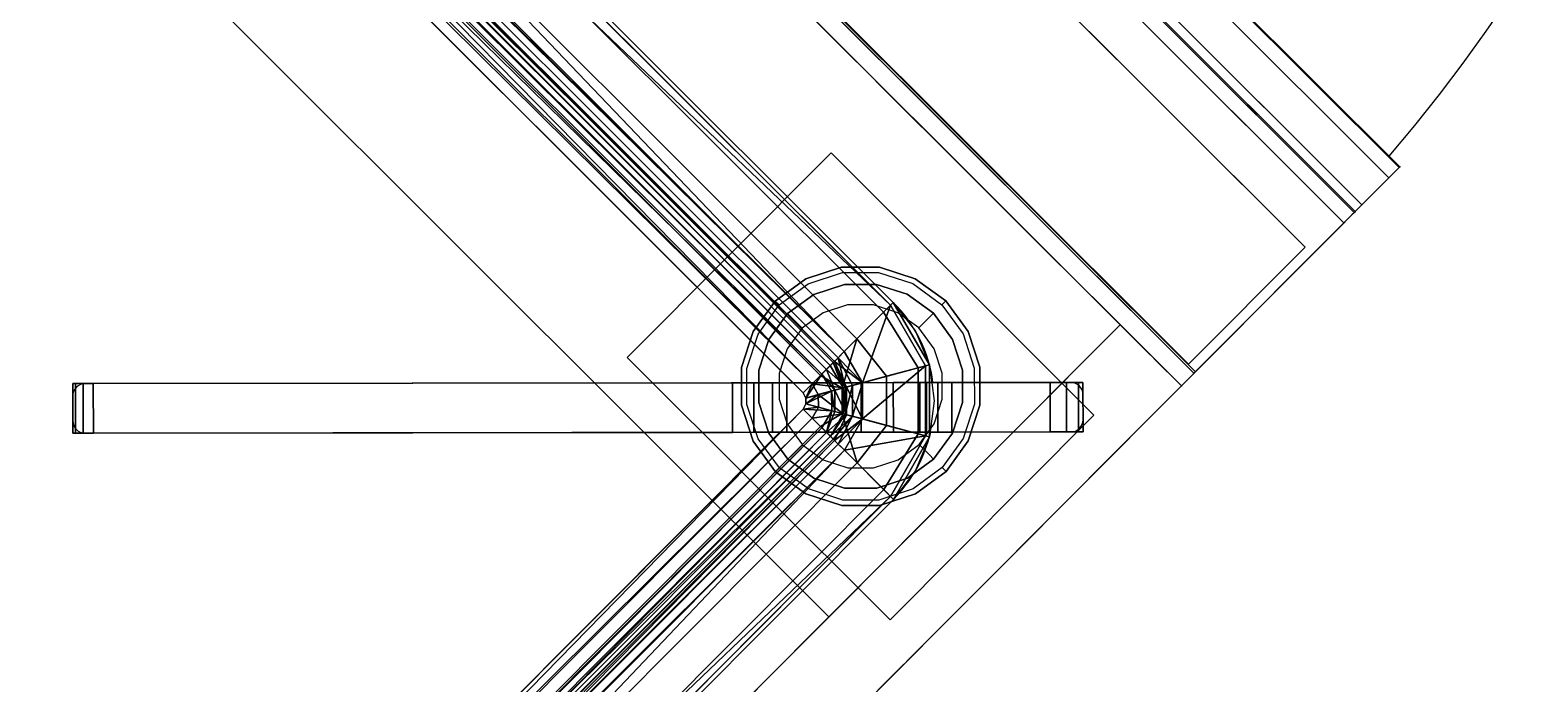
# Model space of a CAD drawing. Header units: millimetres. Extents: x 89237 to 96871, y -22823 to -19192.
# Drawn here: x 94763.72 to 94800.23, y -21865.64 to -21849.79 of the extents above; entities that cross this region are included whole.
import ezdxf

# ---------------------------------------------------------------- set-up
doc = ezdxf.new("R2010")
doc.units = ezdxf.units.MM
doc.header["$LTSCALE"] = 5
doc.linetypes.add('DASHED2', pattern=[9.525, 6.35, -3.175])
for name, color, linetype in [('200-EquipBlack-3d', 250, 'Continuous'), ('200-EquipBorder-2d', 9, 'Continuous'), ('200-EquipDoors-2d', 252, 'Continuous'), ('200-EquipHidden-2D', 53, 'DASHED2'), ('200-EquipInternal-2d', 252, 'Continuous'), ('200-EquipSteel-3d', 9, 'Continuous')]:
    doc.layers.add(name, color=color, linetype=linetype)
doc.layers.add('200-InsPoint-3D', color=3, linetype='Continuous', plot=False)

# ---------------------------------------------------------------- blocks, each defined once
blk = doc.blocks.new('ELECTROLUX-MC-CRUSCOTTO800')
at = {"layer": '200-EquipBorder-2d'}
for p, q in [((0, 0), (0, -75)), ((0, -75), (800, -75))]:
    blk.add_line(p, q, dxfattribs=at)
at = {"layer": '200-EquipSteel-3d'}
for points in [[(0, -55.83, 654.41), (0, 0, 660.54), (800, 0, 660.54), (800, -55.83, 654.41)], [(0, 0, 660.54), (0, 0, 900), (800, 0, 900), (800, 0, 660.54)], [(0, 0, 900), (0, -62, 900), (800, -62, 900), (800, 0, 900)], [(0, -4.32, 810.26), (0, -59.37, 692.2), (800, -59.37, 692.2), (800, -4.32, 810.26)], [(0, -71.19, 877.81), (0, -4.82, 813.08), (800, -4.82, 813.08), (800, -71.19, 877.81)], [(0, -59.7, 690.72), (0, -59.7, 657.89), (800, -59.7, 657.89), (800, -59.7, 690.72)], [(0, -74.75, 884.46), (0, -71.19, 877.81), (800, -71.19, 877.81), (800, -74.75, 884.46)]]:
    blk.add_3dface(points, dxfattribs=at)
for points, invisible_edges in [([(0, -4.12, 811.75), (0, -4.1, 810.99), (800, -4.1, 810.99), (800, -4.12, 811.75)], 10), ([(0, -4.1, 810.99), (0, -4.32, 810.26), (800, -4.32, 810.26), (800, -4.1, 810.99)], 8), ([(0, -4.36, 812.47), (0, -4.12, 811.75), (800, -4.12, 811.75), (800, -4.36, 812.47)], 10), ([(0, -4.82, 813.08), (0, -4.36, 812.47), (800, -4.36, 812.47), (800, -4.82, 813.08)], 2), ([(0, -57.28, 654.56), (0, -55.83, 654.41), (800, -55.83, 654.41), (800, -57.28, 654.56)], 8), ([(0, -58.54, 655.29), (0, -57.28, 654.56), (800, -57.28, 654.56), (800, -58.54, 655.29)], 10), ([(0, -59.4, 656.46), (0, -58.54, 655.29), (800, -58.54, 655.29), (800, -59.4, 656.46)], 10), ([(0, -59.37, 692.2), (0, -59.51, 691.85), (800, -59.51, 691.85), (800, -59.37, 692.2)], 2), ([(0, -59.7, 657.89), (0, -59.4, 656.46), (800, -59.4, 656.46), (800, -59.7, 657.89)], 2), ([(0, -59.51, 691.85), (0, -59.62, 691.48), (800, -59.62, 691.48), (800, -59.51, 691.85)], 10), ([(0, -59.62, 691.48), (0, -59.68, 691.11), (800, -59.68, 691.11), (800, -59.62, 691.48)], 10), ([(0, -59.68, 691.11), (0, -59.7, 690.72), (800, -59.7, 690.72), (800, -59.68, 691.11)], 8), ([(0, -62, 900), (0, -69.22, 897.81), (800, -69.22, 897.81), (800, -62, 900)], 2), ([(0, -69.22, 897.81), (0, -74.01, 891.97), (800, -74.01, 891.97), (800, -69.22, 897.81)], 10), ([(0, -74.01, 891.97), (0, -74.75, 884.46), (800, -74.75, 884.46), (800, -74.01, 891.97)], 8)]:
    blk.add_3dface(points, dxfattribs=dict(at, invisible_edges=invisible_edges))
at = {"layer": '200-InsPoint-3D'}
blk.add_point((0, -75), dxfattribs=at)
blk = doc.blocks.new('ELECTROLUX-MC-BODY800X250')
at = {"layer": '200-EquipBorder-2d'}
blk.add_line((0, -855), (0, 0), dxfattribs=at)
at = {"layer": '200-EquipSteel-3d'}
for points in [[(0, -855, 650), (0, -2, 650), (800, -2, 650), (800, -855, 650)], [(0, -855, 650), (0, -855, 900), (0, -2, 900), (0, -2, 650)], [(0, -855, 650), (800, -855, 650), (800, -855, 900), (0, -855, 900)]]:
    blk.add_3dface(points, dxfattribs=at)
blk = doc.blocks.new('ELECTROLUX-MC-TOPPAELLERO')
at = {"layer": '200-EquipBlack-3d'}
for points, invisible_edges in [([(181.77, -657.5, 934.5), (182.24, -657.02, 932), (178.71, -660.56, 937)], 14), ([(182.24, -657.02, 932), (182.24, -657.02, 929), (178.71, -660.56, 937)], 14), ([(178.71, -660.56, 937), (182.24, -657.02, 929), (178.71, -660.56, 924)], 15), ([(181.77, -657.5, 926.5), (178.71, -660.56, 924), (182.24, -657.02, 929)], 3), ([(182.24, -657.02, 929), (190.25, -665.98, 926.5), (181.77, -657.5, 926.5)], 1), ([(182.24, -657.02, 932), (181.77, -657.5, 934.5), (190.73, -665.51, 932)], 2), ([(182.24, -657.02, 929), (190.73, -665.51, 929), (190.25, -665.98, 926.5)], 12), ([(182.24, -657.02, 929), (182.24, -657.02, 932), (190.73, -665.51, 929)], 2), ([(182.24, -657.02, 932), (190.73, -665.51, 932), (190.73, -665.51, 929)], 12), ([(178.71, -660.56, 937), (69.11, -770.16, 920), (14.66, -824.61, 937)], 3), ([(14.66, -824.61, 937), (23.14, -833.09, 937), (178.71, -660.56, 937)], 2), ([(23.14, -833.09, 937), (187.19, -669.04, 937), (178.71, -660.56, 937)], 12), ([(178.71, -660.56, 937), (178.71, -660.56, 924), (69.11, -770.16, 920)], 13), ([(178.71, -660.56, 924), (187.19, -669.04, 924), (69.11, -770.16, 920)], 2), ([(180.47, -658.79, 936.33), (181.77, -657.5, 934.5), (178.71, -660.56, 937)], 2), ([(180.47, -658.79, 924.67), (178.71, -660.56, 924), (181.77, -657.5, 926.5)], 2), ([(178.71, -660.56, 924), (180.47, -658.79, 924.67), (187.19, -669.04, 924)], 2), ([(178.71, -660.56, 937), (188.96, -667.28, 936.33), (180.47, -658.79, 936.33)], 1), ([(178.71, -660.56, 937), (187.19, -669.04, 937), (188.96, -667.28, 936.33)], 12), ([(181.77, -657.5, 926.5), (188.96, -667.28, 924.67), (180.47, -658.79, 924.67)], 1), ([(180.47, -658.79, 936.33), (190.25, -665.98, 934.5), (181.77, -657.5, 934.5)], 1), ([(187.19, -669.04, 924), (180.47, -658.79, 924.67), (188.96, -667.28, 924.67)], 1), ([(188.96, -667.28, 936.33), (190.25, -665.98, 934.5), (180.47, -658.79, 936.33)], 2), ([(190.25, -665.98, 926.5), (188.96, -667.28, 924.67), (181.77, -657.5, 926.5)], 2), ([(190.73, -665.51, 932), (181.77, -657.5, 934.5), (190.25, -665.98, 934.5)], 1), ([(190.25, -665.98, 926.5), (190.73, -665.51, 929), (187.19, -669.04, 924)], 14), ([(190.73, -665.51, 929), (190.73, -665.51, 932), (187.19, -669.04, 924)], 14), ([(187.19, -669.04, 924), (190.73, -665.51, 932), (187.19, -669.04, 937)], 15), ([(190.25, -665.98, 934.5), (187.19, -669.04, 937), (190.73, -665.51, 932)], 3), ([(188.96, -667.28, 924.67), (190.25, -665.98, 926.5), (187.19, -669.04, 924)], 2), ([(188.96, -667.28, 936.33), (187.19, -669.04, 937), (190.25, -665.98, 934.5)], 2), ([(23.14, -833.09, 937), (77.59, -778.64, 920), (187.19, -669.04, 937)], 3), ([(187.19, -669.04, 924), (77.59, -778.64, 920), (69.11, -770.16, 920)], 12), ([(187.19, -669.04, 924), (187.19, -669.04, 937), (77.59, -778.64, 920)], 3), ([(69.11, -770.16, 920), (65.43, -773.84, 917.83), (14.66, -824.61, 937)], 14), ([(69.11, -770.16, 920), (77.59, -778.64, 920), (65.43, -773.84, 917.83)], 2), ([(65.43, -773.84, 917.83), (62.25, -777.01, 914.42), (14.66, -824.61, 937)], 14), ([(70.74, -785.5, 914.42), (62.25, -777.01, 914.42), (65.43, -773.84, 917.83)], 12), ([(77.59, -778.64, 920), (73.91, -782.32, 917.83), (65.43, -773.84, 917.83)], 12), ([(73.91, -782.32, 917.83), (70.74, -785.5, 914.42), (65.43, -773.84, 917.83)], 2), ([(14.66, -824.61, 937), (62.25, -777.01, 914.42), (9, -830.26, 929)], 15), ([(31.5, -807.76, 900), (9, -830.26, 929), (62.25, -777.01, 914.42)], 15), ([(59.78, -779.49, 910), (31.5, -807.76, 900), (62.25, -777.01, 914.42)], 3), ([(59.78, -779.49, 910), (62.25, -777.01, 914.42), (70.74, -785.5, 914.42)], 12), ([(73.91, -782.32, 917.83), (77.59, -778.64, 920), (23.14, -833.09, 937)], 14), ([(31.5, -807.76, 900), (59.78, -779.49, 910), (33.89, -805.37, 899.25)], 3), ([(54.84, -784.43, 897.13), (33.89, -805.37, 899.25), (59.78, -779.49, 910)], 3), ([(59.78, -779.49, 910), (68.26, -787.97, 910), (54.84, -784.43, 897.13)], 2), ([(68.26, -787.97, 910), (59.78, -779.49, 910), (70.74, -785.5, 914.42)], 2), ([(73.91, -782.32, 917.83), (23.14, -833.09, 937), (70.74, -785.5, 914.42)], 3), ([(35.84, -803.43, 897.14), (33.89, -805.37, 899.25), (54.84, -784.43, 897.13)], 14), ([(36.97, -802.3, 894.07), (35.84, -803.43, 897.14), (54.84, -784.43, 897.13)], 14), ([(50.59, -788.67, 883.77), (36.97, -802.3, 894.07), (54.84, -784.43, 897.13)], 3), ([(59.08, -797.16, 883.77), (50.59, -788.67, 883.77), (54.84, -784.43, 897.13)], 13), ([(68.26, -787.97, 910), (63.32, -792.91, 897.13), (54.84, -784.43, 897.13)], 14), ([(63.32, -792.91, 897.13), (59.08, -797.16, 883.77), (54.84, -784.43, 897.13)], 14), ([(23.14, -833.09, 937), (17.49, -838.75, 929), (70.74, -785.5, 914.42)], 15), ([(70.74, -785.5, 914.42), (17.49, -838.75, 929), (39.99, -816.25, 900)], 15), ([(41.53, -797.74, 870), (36.97, -802.3, 894.07), (50.59, -788.67, 883.77)], 14), ([(68.26, -787.97, 910), (70.74, -785.5, 914.42), (39.99, -816.25, 900)], 14), ([(42.38, -813.86, 899.25), (68.26, -787.97, 910), (39.99, -816.25, 900)], 3), ([(47.06, -792.2, 870), (41.53, -797.74, 870), (50.59, -788.67, 883.77)], 2), ([(68.26, -787.97, 910), (42.38, -813.86, 899.25), (63.32, -792.91, 897.13)], 3), ([(47.06, -792.2, 870), (50.59, -788.67, 883.77), (59.08, -797.16, 883.77)], 14), ([(47.06, -792.2, 870), (55.55, -800.69, 870), (41.53, -797.74, 870)], 2), ([(55.55, -800.69, 870), (47.06, -792.2, 870), (59.08, -797.16, 883.77)], 2), ([(42.38, -813.86, 899.25), (44.32, -811.91, 897.14), (63.32, -792.91, 897.13)], 14), ([(45.45, -810.78, 894.07), (63.32, -792.91, 897.13), (44.32, -811.91, 897.14)], 3), ([(59.08, -797.16, 883.77), (63.32, -792.91, 897.13), (45.45, -810.78, 894.07)], 14), ([(36.97, -802.3, 894.07), (41.53, -797.74, 870), (45.45, -810.78, 894.07)], 2), ([(41.53, -797.74, 870), (50.01, -806.22, 870), (45.45, -810.78, 894.07)], 12), ([(55.55, -800.69, 870), (50.01, -806.22, 870), (41.53, -797.74, 870)], 12), ([(50.01, -806.22, 870), (59.08, -797.16, 883.77), (45.45, -810.78, 894.07)], 3), ([(50.01, -806.22, 870), (55.55, -800.69, 870), (59.08, -797.16, 883.77)], 12), ([(36.97, -802.3, 894.07), (44.32, -811.91, 897.14), (35.84, -803.43, 897.14)], 1), ([(36.97, -802.3, 894.07), (45.45, -810.78, 894.07), (44.32, -811.91, 897.14)], 12), ([(31.5, -807.76, 900), (33.89, -805.37, 899.25), (39.99, -816.25, 900)], 2), ([(35.84, -803.43, 897.14), (42.38, -813.86, 899.25), (33.89, -805.37, 899.25)], 1), ([(39.99, -816.25, 900), (33.89, -805.37, 899.25), (42.38, -813.86, 899.25)], 1), ([(44.32, -811.91, 897.14), (42.38, -813.86, 899.25), (35.84, -803.43, 897.14)], 2), ([(9, -830.26, 900), (9, -830.26, 929), (31.5, -807.76, 900)], 2), ([(31.5, -807.76, 900), (39.99, -816.25, 900), (9, -830.26, 900)], 2), ([(39.99, -816.25, 900), (17.49, -838.75, 900), (9, -830.26, 900)], 12), ([(17.49, -838.75, 900), (39.99, -816.25, 900), (17.49, -838.75, 929)], 2), ([(9.76, -829.51, 933), (14.66, -824.61, 937), (9, -830.26, 929)], 3), ([(9.76, -829.51, 933), (11.83, -827.43, 935.93), (14.66, -824.61, 937)], 12), ([(14.66, -824.61, 937), (11.83, -827.43, 935.93), (23.14, -833.09, 937)], 2), ([(9.76, -829.51, 933), (20.32, -835.92, 935.93), (11.83, -827.43, 935.93)], 1), ([(23.14, -833.09, 937), (11.83, -827.43, 935.93), (20.32, -835.92, 935.93)], 1), ([(9, -830.26, 929), (18.24, -837.99, 933), (9.76, -829.51, 933)], 1), ([(9, -830.26, 929), (9, -830.26, 900), (17.49, -838.75, 929)], 2), ([(9, -830.26, 900), (17.49, -838.75, 900), (17.49, -838.75, 929)], 12), ([(9, -830.26, 929), (17.49, -838.75, 929), (18.24, -837.99, 933)], 12), ([(18.24, -837.99, 933), (20.32, -835.92, 935.93), (9.76, -829.51, 933)], 2), ([(18.24, -837.99, 933), (17.49, -838.75, 929), (23.14, -833.09, 937)], 14), ([(20.32, -835.92, 935.93), (18.24, -837.99, 933), (23.14, -833.09, 937)], 2)]:
    blk.add_3dface(points, dxfattribs=dict(at, invisible_edges=invisible_edges))
at = {"layer": '200-EquipInternal-2d'}
for p, q in [((61, -778.26), (61, -638.46)), ((30, -786.24), (30, -656.36)), ((178.71, -660.56), (14.66, -824.61)), ((180.12, -659.14), (178.71, -660.56)), ((188.61, -663.39), (184.36, -659.14)), ((187.19, -669.04), (188.61, -667.63)), ((23.14, -833.09), (187.19, -669.04)), ((67.24, -789), (239.53, -789)), ((221.64, -820), (63.76, -820)), ((14.66, -824.61), (11.12, -828.14)), ((15.37, -836.63), (11.12, -832.38)), ((19.61, -836.63), (23.14, -833.09))]:
    blk.add_line(p, q, dxfattribs=at)
for centre, radius, start, end in [((182.24, -661.26), 3, 45, 135), ((186.49, -665.51), 3, 315, 45), ((63.76, -786.24), 33.76, 180, 212.0074), ((63.76, -786.24), 33.76, 232.5033, 270), ((13.24, -830.26), 3, 135, 225), ((17.49, -834.51), 3, 225, 315)]:
    blk.add_arc(centre, radius, start, end, dxfattribs=at)
at = {"layer": '200-EquipSteel-3d'}
for points, invisible_edges in [([(0, -80.5, 900), (30, -133.76, 900), (30, -786.24, 900), (0, -855, 900)], 5), ([(55, -133.76, 869), (63.76, -125, 869), (55, -786.24, 869)], 3), ([(55, -786.24, 869), (63.76, -125, 869), (63.76, -795, 869)], 15), ([(736.24, -795, 869), (63.76, -795, 869), (736.24, -125, 869)], 14), ([(736.24, -125, 869), (63.76, -795, 869), (63.76, -125, 869)], 3), ([(30, -133.76, 894), (33.35, -133.76, 881.5), (30, -786.24, 894)], 2), ([(30, -786.24, 894), (33.35, -133.76, 881.5), (33.35, -786.24, 881.5)], 1), ([(30, -133.76, 900), (30, -133.76, 894), (30, -786.24, 900)], 2), ([(30, -133.76, 894), (30, -786.24, 894), (30, -786.24, 900)], 12), ([(31, -133.76, 900), (30, -133.76, 900), (31, -786.24, 900)], 3), ([(30, -133.76, 900), (30, -786.24, 900), (31, -786.24, 900)], 14), ([(42.5, -786.24, 872.35), (33.35, -786.24, 881.5), (42.5, -133.76, 872.35)], 2), ([(42.5, -133.76, 872.35), (33.35, -786.24, 881.5), (33.35, -133.76, 881.5)], 1), ([(55, -133.76, 869), (42.5, -786.24, 872.35), (42.5, -133.76, 872.35)], 13), ([(55, -133.76, 869), (55, -786.24, 869), (42.5, -786.24, 872.35)], 14), ([(31.15, -794.97, 900), (30, -786.24, 900), (0, -855, 900)], 10), ([(34.52, -803.12, 894), (30, -786.24, 894), (36.99, -801.69, 882.41)], 2), ([(30, -786.24, 894), (33.35, -786.24, 881.5), (36.99, -801.69, 882.41)], 12), ([(30, -786.24, 894), (34.52, -803.12, 894), (30, -786.24, 900)], 2), ([(30, -786.24, 900), (34.52, -803.12, 894), (34.52, -803.12, 900)], 1), ([(30, -786.24, 900), (34.52, -803.12, 900), (31, -786.24, 900)], 14), ([(31, -786.24, 900), (34.52, -803.12, 900), (35.39, -802.62, 900)], 3), ([(36.99, -801.69, 882.41), (33.35, -786.24, 881.5), (43.84, -797.74, 873.46)], 2), ([(42.5, -786.24, 872.35), (43.84, -797.74, 873.46), (33.35, -786.24, 881.5)], 2), ([(55, -786.24, 869), (53.49, -792.17, 869.19), (42.5, -786.24, 872.35)], 12), ([(55, -786.24, 869), (56.17, -790.62, 869), (53.49, -792.17, 869.19)], 3), ([(55, -786.24, 869), (63.76, -795, 869), (59.38, -793.83, 869)], 15), ([(55, -786.24, 869), (59.38, -793.83, 869), (56.17, -790.62, 869)], 15), ([(52.26, -806.16, 873.46), (43.84, -797.74, 873.46), (53.49, -792.17, 869.19)], 12), ([(52.26, -806.16, 873.46), (53.49, -792.17, 869.19), (57.83, -796.51, 869.19)], 1), ([(53.49, -792.17, 869.19), (56.17, -790.62, 869), (57.83, -796.51, 869.19)], 3), ([(59.38, -793.83, 869), (57.83, -796.51, 869.19), (56.17, -790.62, 869)], 15), ([(34.52, -803.12, 900), (31.15, -794.97, 900), (0, -855, 900)], 10), ([(59.38, -793.83, 869), (63.76, -795, 869), (57.83, -796.51, 869.19)], 13), ([(63.76, -795, 869), (63.76, -807.5, 872.35), (57.83, -796.51, 869.19)], 1), ([(63.76, -795, 869), (736.24, -807.5, 872.35), (63.76, -807.5, 872.35)], 13), ([(63.76, -795, 869), (736.24, -795, 869), (736.24, -807.5, 872.35)], 14), ([(36.99, -801.69, 882.41), (43.84, -797.74, 873.46), (48.31, -813.01, 882.41)], 2), ([(52.26, -806.16, 873.46), (48.31, -813.01, 882.41), (43.84, -797.74, 873.46)], 2), ([(39.89, -810.11, 900), (34.52, -803.12, 900), (0, -855, 900)], 10), ([(34.52, -803.12, 894), (36.99, -801.69, 882.41), (46.88, -815.48, 894)], 2), ([(34.52, -803.12, 900), (46.88, -815.48, 900), (35.39, -802.62, 900)], 14), ([(46.88, -815.48, 900), (34.52, -803.12, 900), (46.88, -815.48, 894)], 2), ([(46.88, -815.48, 894), (34.52, -803.12, 900), (34.52, -803.12, 894)], 1), ([(35.39, -802.62, 900), (46.88, -815.48, 900), (47.38, -814.61, 900)], 3), ([(36.99, -801.69, 882.41), (48.31, -813.01, 882.41), (46.88, -815.48, 894)], 12), ([(52.26, -806.16, 873.46), (63.76, -816.65, 881.5), (48.31, -813.01, 882.41)], 1), ([(63.76, -816.65, 881.5), (52.26, -806.16, 873.46), (63.76, -807.5, 872.35)], 1), ([(46.88, -815.48, 900), (39.89, -810.11, 900), (0, -855, 900)], 10), ([(736.24, -807.5, 872.35), (736.24, -816.65, 881.5), (63.76, -807.5, 872.35)], 2), ([(63.76, -807.5, 872.35), (736.24, -816.65, 881.5), (63.76, -816.65, 881.5)], 1), ([(46.88, -815.48, 894), (48.31, -813.01, 882.41), (63.76, -820, 894)], 2), ([(63.76, -816.65, 881.5), (63.76, -820, 894), (48.31, -813.01, 882.41)], 2), ([(55.03, -818.85, 900), (46.88, -815.48, 900), (0, -855, 900)], 10), ([(63.76, -820, 900), (47.38, -814.61, 900), (46.88, -815.48, 900)], 3), ([(63.76, -820, 894), (46.88, -815.48, 900), (46.88, -815.48, 894)], 1), ([(63.76, -820, 894), (63.76, -820, 900), (46.88, -815.48, 900)], 12), ([(47.38, -814.61, 900), (63.76, -820, 900), (63.76, -819, 900)], 3), ([(63.76, -820, 894), (63.76, -816.65, 881.5), (736.24, -820, 894)], 2), ([(736.24, -820, 894), (63.76, -816.65, 881.5), (736.24, -816.65, 881.5)], 1), ([(63.76, -820, 900), (55.03, -818.85, 900), (0, -855, 900)], 10), ([(0, -855, 900), (63.76, -820, 900), (736.24, -820, 900), (800, -855, 900)], 5), ([(63.76, -820, 900), (736.24, -820, 900), (63.76, -819, 900)], 14), ([(63.76, -819, 900), (736.24, -820, 900), (736.24, -819, 900)], 3), ([(63.76, -820, 900), (63.76, -820, 894), (736.24, -820, 900)], 2), ([(63.76, -820, 894), (736.24, -820, 894), (736.24, -820, 900)], 12)]:
    blk.add_3dface(points, dxfattribs=dict(at, invisible_edges=invisible_edges))
for points in [[(42.5, -786.24, 872.35), (53.49, -792.17, 869.19), (43.84, -797.74, 873.46)], [(52.26, -806.16, 873.46), (57.83, -796.51, 869.19), (63.76, -807.5, 872.35)]]:
    blk.add_3dface(points, dxfattribs=at)
at = {"layer": '200-EquipBlack-3d'}
mesh = blk.add_polyface(dxfattribs=at)
corners = [(55.29, -119.09, 897), (56.54, -121.26, 896.33), (49.09, -125.29, 897), (57.46, -122.84, 894.5), (57.71, -123.28, 893.29), (52.84, -127.46, 894.5), (51.26, -126.54, 896.33), (51.65, -133.76, 893.29), (50.65, -133.76, 895.21), (53.28, -127.71, 893.29), (46.82, -133.76, 897), (48.94, -133.76, 896.53), (57.89, -133.76, 870), (49.09, -125.29, 900), (52.56, -127.29, 898.93), (55.29, -119.09, 900), (46.82, -133.76, 900), (50.2, -133.76, 899.25), (54.55, -133.76, 894.07), (55.09, -128.76, 896), (52.95, -133.76, 897.14), (55.78, -129.16, 894.07), (58.76, -125.09, 896), (57.29, -122.56, 898.93), (63.76, -101, 900), (47.38, -105.39, 897), (47.38, -105.39, 900), (31, -133.76, 897), (35.39, -117.38, 900), (35.39, -117.38, 897), (31, -133.76, 900), (46.82, -786.24, 897), (50.65, -786.24, 895.21), (48.94, -786.24, 896.53), (51.65, -786.24, 893.29), (54.55, -786.24, 894.07), (50.2, -786.24, 899.25), (52.95, -786.24, 897.14), (31, -786.24, 900), (46.82, -786.24, 900), (63.76, -101, 897), (31, -786.24, 897)]
mesh.append_faces([[corners[k] for k in face] for face in [(11, 6, 5), (11, 5, 8), (18, 19, 20), (18, 21, 19), (19, 14, 20), (20, 14, 17)]])
mesh.append_faces([[corners[k] for k in face] for face in [(3, 6, 1), (9, 8, 5), (13, 17, 14), (19, 23, 14), (24, 25, 26), (27, 28, 29), (29, 26, 25), (7, 32, 8), (8, 33, 11), (17, 37, 20)]], dxfattribs={"vtx0": -1})
mesh.append_faces([[corners[k] for k in face] for face in [(16, 17, 13), (10, 11, 31), (26, 15, 24), (15, 26, 13), (30, 16, 28), (16, 30, 39), (28, 13, 26), (40, 0, 25), (10, 29, 2), (2, 25, 0)]], dxfattribs={"vtx0": -1, "vtx1": -1})
mesh.append_faces([[corners[k] for k in face] for face in [(16, 36, 17)]], dxfattribs={"vtx0": -1, "vtx2": -1})
mesh.append_faces([[corners[k] for k in face] for face in [(0, 1, 2), (3, 4, 5), (7, 8, 9), (9, 5, 4), (6, 2, 1), (13, 14, 15), (19, 21, 22), (28, 26, 29), (7, 12, 34), (18, 20, 35), (30, 27, 38)]], dxfattribs={"vtx1": -1})
mesh.append_faces([[corners[k] for k in face] for face in [(10, 2, 11), (16, 13, 28), (41, 27, 10), (27, 29, 10), (29, 25, 2)]], dxfattribs={"vtx1": -1, "vtx2": -1})
mesh.append_faces([[corners[k] for k in face] for face in [(3, 5, 6), (2, 6, 11), (12, 7, 9), (14, 23, 15), (27, 30, 28)]], dxfattribs={"vtx2": -1})
mesh = blk.add_polyface(dxfattribs=at)
corners = [(63.76, -127.89, 870), (63.76, -121.65, 893.29), (736.24, -127.89, 870), (63.76, -124.55, 894.07), (63.76, -131, 870), (736.24, -124.55, 894.07), (63.76, -116.82, 900), (63.76, -120.2, 899.25), (736.24, -116.82, 900), (736.24, -122.95, 897.14), (63.76, -122.95, 897.14), (736.24, -120.2, 899.25), (63.76, -101, 897), (63.76, -101, 900), (736.24, -101, 897), (63.76, -120.65, 895.21), (736.24, -121.65, 893.29), (63.76, -116.82, 897), (736.24, -118.94, 896.53), (63.76, -118.94, 896.53), (736.24, -120.65, 895.21), (55.29, -119.09, 897), (56.54, -121.26, 896.33), (57.71, -123.28, 893.29), (57.46, -122.84, 894.5), (60.83, -128.68, 870), (57.89, -133.76, 870), (53.28, -127.71, 893.29), (58.68, -130.83, 870), (62.38, -131.37, 870), (59.16, -125.78, 894.07), (61.37, -132.38, 870), (55.78, -129.16, 894.07), (61, -133.76, 870), (54.55, -133.76, 894.07), (57.29, -122.56, 898.93), (55.29, -119.09, 900), (55.09, -128.76, 896), (58.76, -125.09, 896), (47.38, -105.39, 897), (61, -786.24, 870), (57.89, -786.24, 870)]
mesh.append_faces([[corners[k] for k in face] for face in [(19, 15, 22), (23, 24, 1), (24, 22, 1), (15, 1, 22), (3, 10, 30), (7, 35, 10), (30, 10, 38), (35, 38, 10)]])
mesh.append_faces([[corners[k] for k in face] for face in [(3, 9, 10), (10, 11, 7), (19, 20, 15), (21, 19, 22), (1, 25, 23), (26, 27, 28), (28, 23, 25), (34, 31, 32), (7, 36, 35)]], dxfattribs={"vtx0": -1})
mesh.append_faces([[corners[k] for k in face] for face in [(6, 7, 8), (17, 19, 21), (21, 12, 17), (29, 0, 4), (0, 29, 25), (33, 28, 31), (31, 25, 29)]], dxfattribs={"vtx0": -1, "vtx1": -1})
mesh.append_faces([[corners[k] for k in face] for face in [(17, 18, 19), (13, 6, 8)]], dxfattribs={"vtx0": -1, "vtx2": -1})
mesh.append_faces([[corners[k] for k in face] for face in [(0, 1, 2), (3, 4, 5), (12, 13, 14), (1, 15, 16), (0, 25, 1), (27, 23, 28), (4, 3, 29), (29, 30, 31), (33, 31, 34), (12, 39, 13), (33, 34, 40)]], dxfattribs={"vtx1": -1})
mesh.append_faces([[corners[k] for k in face] for face in [(6, 36, 7), (36, 6, 13), (12, 14, 17), (0, 2, 4), (41, 26, 33), (26, 28, 33), (28, 25, 31)]], dxfattribs={"vtx1": -1, "vtx2": -1})
mesh.append_faces([[corners[k] for k in face] for face in [(3, 30, 29), (30, 32, 31), (37, 38, 35), (32, 30, 38)]], dxfattribs={"vtx2": -1})
mesh = blk.add_polyface(dxfattribs=at)
corners = [(46.82, -786.24, 897), (48.94, -133.76, 896.53), (48.94, -786.24, 896.53), (51.65, -133.76, 893.29), (51.65, -786.24, 893.29), (50.65, -786.24, 895.21), (50.65, -133.76, 895.21), (57.89, -133.76, 870), (57.89, -786.24, 870), (54.55, -786.24, 894.07), (52.95, -133.76, 897.14), (52.95, -786.24, 897.14), (46.82, -133.76, 900), (46.82, -786.24, 900), (50.2, -786.24, 899.25), (50.2, -133.76, 899.25), (31, -133.76, 897), (31, -786.24, 897), (31, -786.24, 900), (35.39, -802.62, 897), (35.39, -802.62, 900), (63.76, -819, 897), (47.38, -814.61, 900), (47.38, -814.61, 897), (49.09, -794.71, 897), (51.26, -793.46, 896.33), (55.29, -800.91, 897), (53.28, -792.29, 893.29), (52.84, -792.54, 894.5), (57.46, -797.16, 894.5), (56.54, -798.74, 896.33), (57.71, -796.72, 893.29), (55.78, -790.84, 894.07), (52.56, -792.71, 898.93), (49.09, -794.71, 900), (55.29, -800.91, 900), (57.29, -797.44, 898.93), (58.76, -794.91, 896), (55.09, -791.24, 896), (31, -133.76, 900), (63.76, -819, 900), (46.82, -133.76, 897)]
mesh.append_faces([[corners[k] for k in face] for face in [(2, 5, 25), (27, 28, 4), (28, 25, 4), (5, 4, 25), (9, 11, 32), (14, 33, 11), (32, 11, 38), (33, 38, 11)]])
mesh.append_faces([[corners[k] for k in face] for face in [(9, 10, 11), (18, 19, 20), (21, 22, 23), (23, 20, 19), (24, 2, 25), (28, 30, 25), (37, 33, 36), (14, 34, 33)]], dxfattribs={"vtx0": -1})
mesh.append_faces([[corners[k] for k in face] for face in [(0, 2, 24), (22, 34, 20), (34, 22, 35), (40, 35, 22), (20, 13, 18), (0, 17, 41), (17, 0, 19), (26, 23, 24), (23, 26, 21), (24, 19, 0)]], dxfattribs={"vtx0": -1, "vtx1": -1})
mesh.append_faces([[corners[k] for k in face] for face in [(0, 1, 2)]], dxfattribs={"vtx0": -1, "vtx2": -1})
mesh.append_faces([[corners[k] for k in face] for face in [(5, 2, 6), (14, 11, 15), (17, 19, 18), (22, 20, 23), (24, 25, 26), (28, 27, 29), (31, 29, 27), (30, 26, 25), (4, 8, 27), (35, 36, 34)]], dxfattribs={"vtx1": -1})
mesh.append_faces([[corners[k] for k in face] for face in [(12, 13, 14), (13, 34, 14), (39, 18, 13), (34, 13, 20), (23, 19, 24)]], dxfattribs={"vtx1": -1, "vtx2": -1})
mesh.append_faces([[corners[k] for k in face] for face in [(3, 4, 5), (7, 8, 4), (16, 17, 18), (28, 29, 30), (37, 38, 33), (36, 33, 34)]], dxfattribs={"vtx2": -1})
mesh = blk.add_polyface(dxfattribs=at)
corners = [(54.55, -133.76, 894.07), (54.55, -786.24, 894.07), (61, -786.24, 870), (63.76, -819, 897), (63.76, -819, 900), (47.38, -814.61, 900), (63.76, -798.35, 893.29), (63.76, -799.35, 895.21), (57.71, -796.72, 893.29), (57.46, -797.16, 894.5), (63.76, -803.18, 897), (55.29, -800.91, 897), (63.76, -801.06, 896.53), (56.54, -798.74, 896.33), (57.89, -786.24, 870), (58.68, -789.17, 870), (53.28, -792.29, 893.29), (60.83, -791.32, 870), (63.76, -792.11, 870), (55.78, -790.84, 894.07), (61.37, -787.62, 870), (63.76, -795.45, 894.07), (62.38, -788.63, 870), (59.16, -794.22, 894.07), (63.76, -789, 870), (63.76, -803.18, 900), (63.76, -799.8, 899.25), (55.29, -800.91, 900), (57.29, -797.44, 898.93), (58.76, -794.91, 896), (63.76, -797.05, 897.14), (55.09, -791.24, 896), (736.24, -819, 900), (736.24, -803.18, 897), (736.24, -801.06, 896.53), (736.24, -799.35, 895.21), (736.24, -798.35, 893.29), (61, -133.76, 870), (736.24, -789, 870), (736.24, -795.45, 894.07), (736.24, -799.8, 899.25), (736.24, -797.05, 897.14)]
mesh.append_faces([[corners[k] for k in face] for face in [(12, 13, 9), (12, 9, 7), (21, 29, 30), (21, 23, 29), (29, 28, 30), (30, 28, 26)]])
mesh.append_faces([[corners[k] for k in face] for face in [(8, 7, 9), (16, 17, 8), (18, 8, 17), (2, 19, 20), (21, 22, 23), (23, 20, 19), (27, 26, 28), (6, 35, 7), (26, 41, 30)]], dxfattribs={"vtx0": -1})
mesh.append_faces([[corners[k] for k in face] for face in [(25, 26, 27), (32, 25, 4), (33, 3, 10), (2, 14, 37), (14, 2, 15), (22, 17, 20), (17, 22, 18), (20, 15, 2), (38, 18, 24)]], dxfattribs={"vtx0": -1, "vtx1": -1})
mesh.append_faces([[corners[k] for k in face] for face in [(10, 12, 34), (25, 40, 26)]], dxfattribs={"vtx0": -1, "vtx2": -1})
mesh.append_faces([[corners[k] for k in face] for face in [(6, 7, 8), (15, 17, 16), (6, 8, 18), (1, 19, 2), (22, 20, 23), (29, 23, 31), (4, 3, 32), (6, 18, 36), (24, 21, 38), (21, 30, 39)]], dxfattribs={"vtx1": -1})
mesh.append_faces([[corners[k] for k in face] for face in [(10, 11, 12), (25, 27, 4), (11, 10, 3), (22, 24, 18), (17, 15, 20)]], dxfattribs={"vtx1": -1, "vtx2": -1})
mesh.append_faces([[corners[k] for k in face] for face in [(0, 1, 2), (3, 4, 5), (11, 13, 12), (14, 15, 16), (21, 24, 22), (23, 19, 31), (34, 12, 7)]], dxfattribs={"vtx2": -1})
mesh = blk.add_polyface(dxfattribs=at)
corners = [(739, -133.76, 870), (739, -786.24, 870), (745.45, -786.24, 894.07), (736.24, -819, 900), (736.24, -819, 897), (752.62, -814.61, 897), (736.24, -803.18, 897), (736.24, -801.06, 896.53), (744.71, -800.91, 897), (743.46, -798.74, 896.33), (736.24, -799.35, 895.21), (742.29, -796.72, 893.29), (742.54, -797.16, 894.5), (736.24, -798.35, 893.29), (742.11, -786.24, 870), (746.72, -792.29, 893.29), (741.32, -789.17, 870), (739.17, -791.32, 870), (736.24, -792.11, 870), (744.22, -790.84, 894.07), (738.63, -787.62, 870), (740.84, -794.22, 894.07), (737.62, -788.63, 870), (736.24, -795.45, 894.07), (736.24, -789, 870), (744.91, -791.24, 896), (741.24, -794.91, 896), (742.71, -797.44, 898.93), (736.24, -797.05, 897.14), (736.24, -799.8, 899.25), (736.24, -803.18, 900), (744.71, -800.91, 900), (63.76, -803.18, 900), (63.76, -819, 897), (63.76, -803.18, 897), (63.76, -798.35, 893.29), (63.76, -799.35, 895.21), (63.76, -792.11, 870), (742.11, -133.76, 870), (63.76, -795.45, 894.07), (63.76, -797.05, 897.14), (63.76, -799.8, 899.25)]
mesh.append_faces([[corners[k] for k in face] for face in [(7, 10, 9), (11, 12, 13), (12, 9, 13), (10, 13, 9), (23, 28, 21), (29, 27, 28), (28, 27, 26), (28, 26, 21)]])
mesh.append_faces([[corners[k] for k in face] for face in [(8, 7, 9), (14, 15, 16), (13, 17, 11), (11, 16, 15), (24, 21, 22), (29, 31, 27), (23, 40, 28)]], dxfattribs={"vtx0": -1})
mesh.append_faces([[corners[k] for k in face] for face in [(6, 7, 8), (8, 4, 6), (22, 18, 24), (18, 22, 17), (1, 16, 20), (20, 17, 22)]], dxfattribs={"vtx0": -1, "vtx1": -1})
mesh.append_faces([[corners[k] for k in face] for face in [(17, 16, 11), (2, 1, 19), (19, 20, 21), (23, 21, 24), (10, 7, 36), (29, 28, 41)]], dxfattribs={"vtx1": -1})
mesh.append_faces([[corners[k] for k in face] for face in [(30, 31, 29), (31, 30, 3), (30, 32, 3), (4, 33, 6), (6, 34, 7), (38, 14, 1), (14, 16, 1), (16, 17, 20), (18, 37, 24), (32, 30, 29)]], dxfattribs={"vtx1": -1, "vtx2": -1})
mesh.append_faces([[corners[k] for k in face] for face in [(0, 1, 2), (3, 4, 5), (13, 18, 17), (1, 20, 19), (20, 22, 21), (25, 26, 27), (19, 21, 26), (33, 4, 3), (35, 13, 10), (37, 18, 13), (39, 23, 24)]], dxfattribs={"vtx2": -1})
blk = doc.blocks.new('E9GCGH3C00')
for name, p in [('ELECTROLUX-MC-BODY800X250', (0, 0)), ('ELECTROLUX-MC-TOPPAELLERO', (0, 0)), ('ELECTROLUX-MC-CRUSCOTTO800', (0, -855))]:
    blk.add_blockref(name, p)
blk = doc.blocks.new('ELECTROLUX-MC-LEG200')
at = {"layer": '200-EquipSteel-3d'}
for points in [[(-45, -35, 198), (-45, 35, 198), (45, 35, 198), (45, -35, 198)], [(-45, -35, 200), (45, -35, 200), (45, 35, 200), (-45, 35, 200)], [(-45, 35, 198), (-45, 35, 200), (45, 35, 200), (45, 35, 198)], [(-45, -35, 198), (-45, -35, 200), (-45, 35, 200), (-45, 35, 198)], [(45, -35, 198), (45, 35, 198), (45, 35, 200), (45, -35, 200)], [(-45, -35, 198), (45, -35, 198), (45, -35, 200), (-45, -35, 200)]]:
    blk.add_3dface(points, dxfattribs=at)
for points, invisible_edges in [([(-9.04, 27.82, 198), (-9.04, 27.82, 71), (0, 29.25, 71), (0, 29.25, 198)], 1), ([(-9.04, 27.82, 71), (-8.62, 26.54, 66), (0, 27.91, 66), (0, 29.25, 71)], 1), ([(0, 29.25, 198), (0, 29.25, 71), (9.04, 27.82, 71), (9.04, 27.82, 198)], 4), ([(0, 29.25, 71), (0, 27.91, 66), (8.62, 26.54, 66), (9.04, 27.82, 71)], 4), ([(-17.19, 23.66, 198), (-17.19, 23.66, 71), (-9.04, 27.82, 71), (-9.04, 27.82, 198)], 5), ([(-17.19, 23.66, 71), (-16.41, 22.58, 66), (-8.62, 26.54, 66), (-9.04, 27.82, 71)], 5), ([(9.04, 27.82, 71), (8.62, 26.54, 66), (16.41, 22.58, 66), (17.19, 23.66, 71)], 5), ([(9.04, 27.82, 198), (9.04, 27.82, 71), (17.19, 23.66, 71), (17.19, 23.66, 198)], 5), ([(-23.66, 17.19, 198), (-23.66, 17.19, 71), (-17.19, 23.66, 71), (-17.19, 23.66, 198)], 5), ([(-23.66, 17.19, 71), (-22.58, 16.41, 66), (-16.41, 22.58, 66), (-17.19, 23.66, 71)], 5), ([(-7.73, 23.78, 66), (-7.73, 23.78, 5), (-14.69, 20.23, 5), (-14.69, 20.23, 66)], 5), ([(-7.73, 23.78, 5), (-7.27, 22.38, 1.46), (-13.83, 19.04, 1.46), (-14.69, 20.23, 5)], 7), ([(-7.27, 22.38, 1.46), (-6.18, 19.02), (-11.76, 16.18), (-13.83, 19.04, 1.46)], 13), ([(0, 25, 66), (0, 25, 5), (-7.73, 23.78, 5), (-7.73, 23.78, 66)], 4), ([(0, 25, 5), (0, 23.54, 1.46), (-7.27, 22.38, 1.46), (-7.73, 23.78, 5)], 6), ([(0, 23.54, 1.46), (0, 20), (-6.18, 19.02), (-7.27, 22.38, 1.46)], 12), ([(7.73, 23.78, 66), (7.73, 23.78, 5), (0, 25, 5), (0, 25, 66)], 1), ([(7.73, 23.78, 5), (7.27, 22.38, 1.46), (0, 23.54, 1.46), (0, 25, 5)], 3), ([(7.27, 22.38, 1.46), (6.18, 19.02), (0, 20), (0, 23.54, 1.46)], 9), ([(13.83, 19.04, 1.46), (11.76, 16.18), (6.18, 19.02), (7.27, 22.38, 1.46)], 13), ([(14.69, 20.23, 5), (13.83, 19.04, 1.46), (7.27, 22.38, 1.46), (7.73, 23.78, 5)], 7), ([(14.69, 20.23, 66), (14.69, 20.23, 5), (7.73, 23.78, 5), (7.73, 23.78, 66)], 5), ([(17.19, 23.66, 71), (16.41, 22.58, 66), (22.58, 16.41, 66), (23.66, 17.19, 71)], 5), ([(17.19, 23.66, 198), (17.19, 23.66, 71), (23.66, 17.19, 71), (23.66, 17.19, 198)], 5), ([(-14.69, 20.23, 66), (-14.69, 20.23, 5), (-20.23, 14.69, 5), (-20.23, 14.69, 66)], 5), ([(-14.69, 20.23, 5), (-13.83, 19.04, 1.46), (-19.04, 13.83, 1.46), (-20.23, 14.69, 5)], 7), ([(-13.83, 19.04, 1.46), (-11.76, 16.18), (-16.18, 11.76), (-19.04, 13.83, 1.46)], 13), ([(19.04, 13.83, 1.46), (16.18, 11.76), (11.76, 16.18), (13.83, 19.04, 1.46)], 13), ([(20.23, 14.69, 5), (19.04, 13.83, 1.46), (13.83, 19.04, 1.46), (14.69, 20.23, 5)], 7), ([(20.23, 14.69, 66), (20.23, 14.69, 5), (14.69, 20.23, 5), (14.69, 20.23, 66)], 5), ([(-27.82, 9.04, 198), (-27.82, 9.04, 71), (-23.66, 17.19, 71), (-23.66, 17.19, 198)], 5), ([(-27.82, 9.04, 71), (-26.54, 8.62, 66), (-22.58, 16.41, 66), (-23.66, 17.19, 71)], 5), ([(-20.23, 14.69, 66), (-20.23, 14.69, 5), (-23.78, 7.73, 5), (-23.78, 7.73, 66)], 5), ([(-20.23, 14.69, 5), (-19.04, 13.83, 1.46), (-22.38, 7.27, 1.46), (-23.78, 7.73, 5)], 7), ([(23.78, 7.73, 5), (22.38, 7.27, 1.46), (19.04, 13.83, 1.46), (20.23, 14.69, 5)], 7), ([(23.78, 7.73, 66), (23.78, 7.73, 5), (20.23, 14.69, 5), (20.23, 14.69, 66)], 5), ([(23.66, 17.19, 71), (22.58, 16.41, 66), (26.54, 8.62, 66), (27.82, 9.04, 71)], 5), ([(23.66, 17.19, 198), (23.66, 17.19, 71), (27.82, 9.04, 71), (27.82, 9.04, 198)], 5), ([(-19.04, 13.83, 1.46), (-16.18, 11.76), (-19.02, 6.18), (-22.38, 7.27, 1.46)], 13), ([(22.38, 7.27, 1.46), (19.02, 6.18), (16.18, 11.76), (19.04, 13.83, 1.46)], 13), ([(-29.25, 0, 198), (-29.25, 0, 71), (-27.82, 9.04, 71), (-27.82, 9.04, 198)], 4), ([(-29.25, 0, 71), (-27.91, 0, 66), (-26.54, 8.62, 66), (-27.82, 9.04, 71)], 4), ([(-23.78, 7.73, 66), (-23.78, 7.73, 5), (-25, 0, 5), (-25, 0, 66)], 1), ([(-23.78, 7.73, 5), (-22.38, 7.27, 1.46), (-23.54, 0, 1.46), (-25, 0, 5)], 3), ([(25, 0, 5), (23.54, 0, 1.46), (22.38, 7.27, 1.46), (23.78, 7.73, 5)], 6), ([(25, 0, 66), (25, 0, 5), (23.78, 7.73, 5), (23.78, 7.73, 66)], 4), ([(27.82, 9.04, 71), (26.54, 8.62, 66), (27.91, 0, 66), (29.25, 0, 71)], 1), ([(27.82, 9.04, 198), (27.82, 9.04, 71), (29.25, 0, 71), (29.25, 0, 198)], 1), ([(-22.38, 7.27, 1.46), (-19.02, 6.18), (-20, 0), (-23.54, 0, 1.46)], 9), ([(23.54, 0, 1.46), (20, 0), (19.02, 6.18), (22.38, 7.27, 1.46)], 12), ([(-27.82, -9.04, 198), (-27.82, -9.04, 71), (-29.25, 0, 71), (-29.25, 0, 198)], 1), ([(-27.82, -9.04, 71), (-26.54, -8.62, 66), (-27.91, 0, 66), (-29.25, 0, 71)], 1), ([(-25, 0, 66), (-25, 0, 5), (-23.78, -7.73, 5), (-23.78, -7.73, 66)], 4), ([(-25, 0, 5), (-23.54, 0, 1.46), (-22.38, -7.27, 1.46), (-23.78, -7.73, 5)], 6), ([(-23.54, 0, 1.46), (-20, 0), (-19.02, -6.18), (-22.38, -7.27, 1.46)], 12), ([(22.38, -7.27, 1.46), (19.02, -6.18), (20, 0), (23.54, 0, 1.46)], 9), ([(23.78, -7.73, 5), (22.38, -7.27, 1.46), (23.54, 0, 1.46), (25, 0, 5)], 3), ([(23.78, -7.73, 66), (23.78, -7.73, 5), (25, 0, 5), (25, 0, 66)], 1), ([(29.25, 0, 71), (27.91, 0, 66), (26.54, -8.62, 66), (27.82, -9.04, 71)], 4), ([(29.25, 0, 198), (29.25, 0, 71), (27.82, -9.04, 71), (27.82, -9.04, 198)], 4), ([(-23.78, -7.73, 5), (-22.38, -7.27, 1.46), (-19.04, -13.83, 1.46), (-20.23, -14.69, 5)], 7), ([(-22.38, -7.27, 1.46), (-19.02, -6.18), (-16.18, -11.76), (-19.04, -13.83, 1.46)], 13), ([(19.04, -13.83, 1.46), (16.18, -11.76), (19.02, -6.18), (22.38, -7.27, 1.46)], 13), ([(20.23, -14.69, 5), (19.04, -13.83, 1.46), (22.38, -7.27, 1.46), (23.78, -7.73, 5)], 7), ([(-23.66, -17.19, 71), (-22.58, -16.41, 66), (-26.54, -8.62, 66), (-27.82, -9.04, 71)], 5), ([(-23.66, -17.19, 198), (-23.66, -17.19, 71), (-27.82, -9.04, 71), (-27.82, -9.04, 198)], 5), ([(-23.78, -7.73, 66), (-23.78, -7.73, 5), (-20.23, -14.69, 5), (-20.23, -14.69, 66)], 5), ([(20.23, -14.69, 66), (20.23, -14.69, 5), (23.78, -7.73, 5), (23.78, -7.73, 66)], 5), ([(27.82, -9.04, 71), (26.54, -8.62, 66), (22.58, -16.41, 66), (23.66, -17.19, 71)], 5), ([(27.82, -9.04, 198), (27.82, -9.04, 71), (23.66, -17.19, 71), (23.66, -17.19, 198)], 5), ([(-20.23, -14.69, 5), (-19.04, -13.83, 1.46), (-13.83, -19.04, 1.46), (-14.69, -20.23, 5)], 7), ([(-19.04, -13.83, 1.46), (-16.18, -11.76), (-11.76, -16.18), (-13.83, -19.04, 1.46)], 13), ([(13.83, -19.04, 1.46), (11.76, -16.18), (16.18, -11.76), (19.04, -13.83, 1.46)], 13), ([(14.69, -20.23, 5), (13.83, -19.04, 1.46), (19.04, -13.83, 1.46), (20.23, -14.69, 5)], 7), ([(-17.19, -23.66, 71), (-16.41, -22.58, 66), (-22.58, -16.41, 66), (-23.66, -17.19, 71)], 5), ([(-17.19, -23.66, 198), (-17.19, -23.66, 71), (-23.66, -17.19, 71), (-23.66, -17.19, 198)], 5), ([(-20.23, -14.69, 66), (-20.23, -14.69, 5), (-14.69, -20.23, 5), (-14.69, -20.23, 66)], 5), ([(-13.83, -19.04, 1.46), (-11.76, -16.18), (-6.18, -19.02), (-7.27, -22.38, 1.46)], 13), ([(7.27, -22.38, 1.46), (6.18, -19.02), (11.76, -16.18), (13.83, -19.04, 1.46)], 13), ([(14.69, -20.23, 66), (14.69, -20.23, 5), (20.23, -14.69, 5), (20.23, -14.69, 66)], 5), ([(23.66, -17.19, 71), (22.58, -16.41, 66), (16.41, -22.58, 66), (17.19, -23.66, 71)], 5), ([(23.66, -17.19, 198), (23.66, -17.19, 71), (17.19, -23.66, 71), (17.19, -23.66, 198)], 5), ([(-14.69, -20.23, 5), (-13.83, -19.04, 1.46), (-7.27, -22.38, 1.46), (-7.73, -23.78, 5)], 7), ([(-14.69, -20.23, 66), (-14.69, -20.23, 5), (-7.73, -23.78, 5), (-7.73, -23.78, 66)], 5), ([(-7.27, -22.38, 1.46), (-6.18, -19.02), (0, -20), (0, -23.54, 1.46)], 9), ([(0, -23.54, 1.46), (0, -20), (6.18, -19.02), (7.27, -22.38, 1.46)], 12), ([(7.73, -23.78, 5), (7.27, -22.38, 1.46), (13.83, -19.04, 1.46), (14.69, -20.23, 5)], 7), ([(7.73, -23.78, 66), (7.73, -23.78, 5), (14.69, -20.23, 5), (14.69, -20.23, 66)], 5), ([(-9.04, -27.82, 71), (-8.62, -26.54, 66), (-16.41, -22.58, 66), (-17.19, -23.66, 71)], 5), ([(-9.04, -27.82, 198), (-9.04, -27.82, 71), (-17.19, -23.66, 71), (-17.19, -23.66, 198)], 5), ([(-7.73, -23.78, 5), (-7.27, -22.38, 1.46), (0, -23.54, 1.46), (0, -25, 5)], 3), ([(-7.73, -23.78, 66), (-7.73, -23.78, 5), (0, -25, 5), (0, -25, 66)], 1), ([(0, -25, 5), (0, -23.54, 1.46), (7.27, -22.38, 1.46), (7.73, -23.78, 5)], 6), ([(0, -25, 66), (0, -25, 5), (7.73, -23.78, 5), (7.73, -23.78, 66)], 4), ([(17.19, -23.66, 71), (16.41, -22.58, 66), (8.62, -26.54, 66), (9.04, -27.82, 71)], 5), ([(17.19, -23.66, 198), (17.19, -23.66, 71), (9.04, -27.82, 71), (9.04, -27.82, 198)], 5), ([(0, -29.25, 71), (0, -27.91, 66), (-8.62, -26.54, 66), (-9.04, -27.82, 71)], 4), ([(0, -29.25, 198), (0, -29.25, 71), (-9.04, -27.82, 71), (-9.04, -27.82, 198)], 4), ([(9.04, -27.82, 71), (8.62, -26.54, 66), (0, -27.91, 66), (0, -29.25, 71)], 1), ([(9.04, -27.82, 198), (9.04, -27.82, 71), (0, -29.25, 71), (0, -29.25, 198)], 1)]:
    blk.add_3dface(points, dxfattribs=dict(at, invisible_edges=invisible_edges))
blk = doc.blocks.new('E9BANL00O0')
at = {"layer": '200-EquipHidden-2D'}
blk.add_lwpolyline([(0, -102), (1200, -102), (1200, -855), (0, -855)], close=True, dxfattribs=at)
at = {"layer": '200-EquipSteel-3d', "invisible_edges": 8}
for points in [[(0, -855, 650), (0, -855, 200), (0, -72, 200), (0, -72, 650)], [(21, -855, 650), (21, -855, 200), (21, -72, 200), (21, -72, 650)]]:
    blk.add_3dface(points, dxfattribs=at)
at = {"layer": '200-EquipSteel-3d'}
for points in [[(0, -855, 200), (21, -855, 200), (21, -72, 200), (0, -72, 200)], [(0, -855, 650), (21, -855, 650), (21, -72, 650), (0, -72, 650)], [(21, -855, 200), (1179, -855, 200), (1179, -72, 200), (21, -72, 200)], [(21, -855, 245), (1179, -855, 245), (1179, -93, 245), (21, -93, 245)], [(1179, -855, 605), (21, -855, 605), (21, -755, 605), (1179, -755, 605)], [(21, -755, 605), (1179, -755, 605), (1179, -755, 650), (21, -755, 650)], [(1179, -855, 650), (21, -855, 650), (21, -755, 650), (1179, -755, 650)], [(21, -855, 200), (0, -855, 200), (0, -855, 650), (21, -855, 650)], [(21, -855, 200), (1179, -855, 200), (1179, -855, 245), (21, -855, 245)], [(21, -855, 605), (1179, -855, 605), (1179, -855, 650), (21, -855, 650)]]:
    blk.add_3dface(points, dxfattribs=at)
at = {"layer": '200-InsPoint-3D'}
blk.add_point((0, -855), dxfattribs=at)
blk.add_blockref('ELECTROLUX-MC-LEG200', (55, -800))
blk = doc.blocks.new('DOORE')
at = {"layer": '200-EquipDoors-2d'}
blk.add_arc((397.5, -45), 395, 184.3558, 270, dxfattribs=at)
at = {"layer": '200-EquipSteel-3d'}
for points in [[(2.5, -5, 205), (2.5, -5, 650), (397.5, -5, 650), (397.5, -5, 205)], [(2.5, -5, 650), (2.5, -45, 650), (397.5, -45, 650), (397.5, -5, 650)], [(2.5, -45, 205), (2.5, -5, 205), (397.5, -5, 205), (397.5, -45, 205)], [(2.5, -5, 650), (2.5, -45, 650), (2.5, -45, 205), (2.5, -5, 205)]]:
    blk.add_3dface(points, dxfattribs=at)
at = {"layer": '200-EquipSteel-3d', "invisible_edges": 5}
for points in [[(102.5, -45, 565), (2.5, -45, 205), (397.5, -45, 205), (297.5, -45, 565)], [(2.5, -45, 650), (102.5, -45, 635), (102.5, -45, 565), (2.5, -45, 205)], [(2.5, -45, 650), (102.5, -45, 635), (297.5, -45, 635), (397.5, -45, 650)]]:
    blk.add_3dface(points, dxfattribs=at)
at = {"layer": '200-InsPoint-3D'}
blk.add_point((0, 0), dxfattribs=at)

msp = doc.modelspace()

# ---------------------------------------------------------------- block references
at = {"xscale": 0.09999999999929451, "yscale": 0.1000000000021828, "zscale": 0.09999999999929451, "rotation": 135.0693485966975}
for name, p in [('E9BANL00O0', (94731.25, -21918.945)), ('E9GCGH3C00', (94731.25, -21918.945)), ('DOORE', (94791.634, -21858.414))]:
    msp.add_blockref(name, p, dxfattribs=at)

doc.saveas('drawing.dxf')
